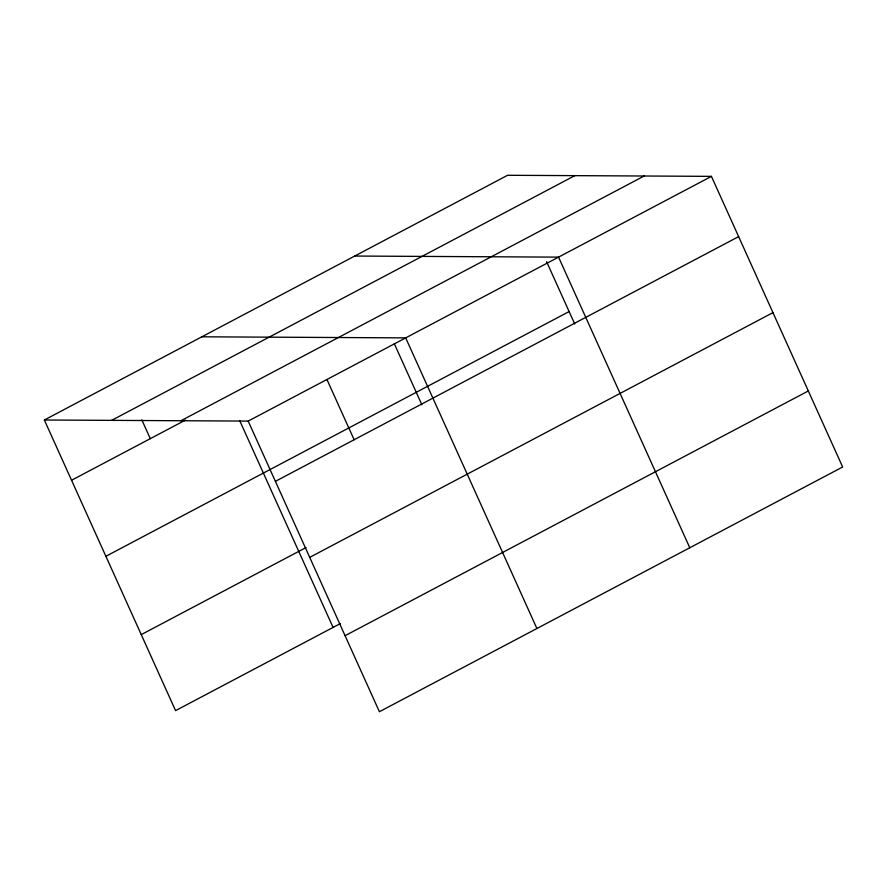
<?xml version="1.0" encoding="UTF-8"?>
<svg xmlns="http://www.w3.org/2000/svg" width="887" height="887" viewBox="0 0 887 887"><rect width="100%" height="100%" fill="white"/><g stroke="black" fill="none" stroke-linecap="round" stroke-linejoin="round"><path stroke-width="1.33" d="M44.35 420.006L507.597 175.282L711.429 176.369L842.65 466.994L379.403 711.718L248.183 421.092L44.35 420.006L175.571 710.631L340.408 623.55M111.618 420.371L574.854 175.637M180.915 420.737L644.162 176.003M71.559 480.255L185.438 420.094M248.183 421.092L711.429 176.369M105.886 556.282L569.121 311.559M275.391 481.342L738.627 236.618M141.244 634.615L306.082 547.523M309.718 557.369L772.954 312.634M345.076 635.702L808.323 390.967M354.722 256.044L558.555 257.13L689.776 547.756M201.848 336.805L405.692 337.88L536.912 628.517M546.614 261.698L574.732 323.988M394.305 343.712L421.868 404.749M326.937 379.492L354.135 439.741M239.745 420.726L333.08 627.431M141.809 419.828L150.302 438.655"/></g></svg>
